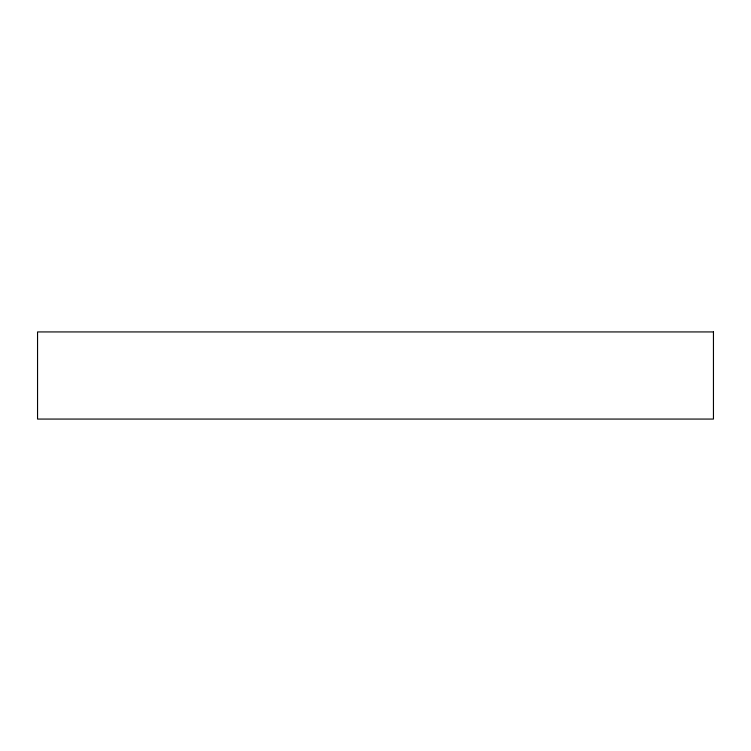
<?xml version="1.0" encoding="UTF-8"?>
<svg xmlns="http://www.w3.org/2000/svg" width="751" height="751" viewBox="0 0 751 751"><rect width="100%" height="100%" fill="white"/><g stroke="black" fill="none" stroke-linecap="round" stroke-linejoin="round"><path stroke-width="1.13" d="M713.45 331.933L37.55 331.933L37.55 419.067L713.45 419.067L713.45 331.933"/></g></svg>
